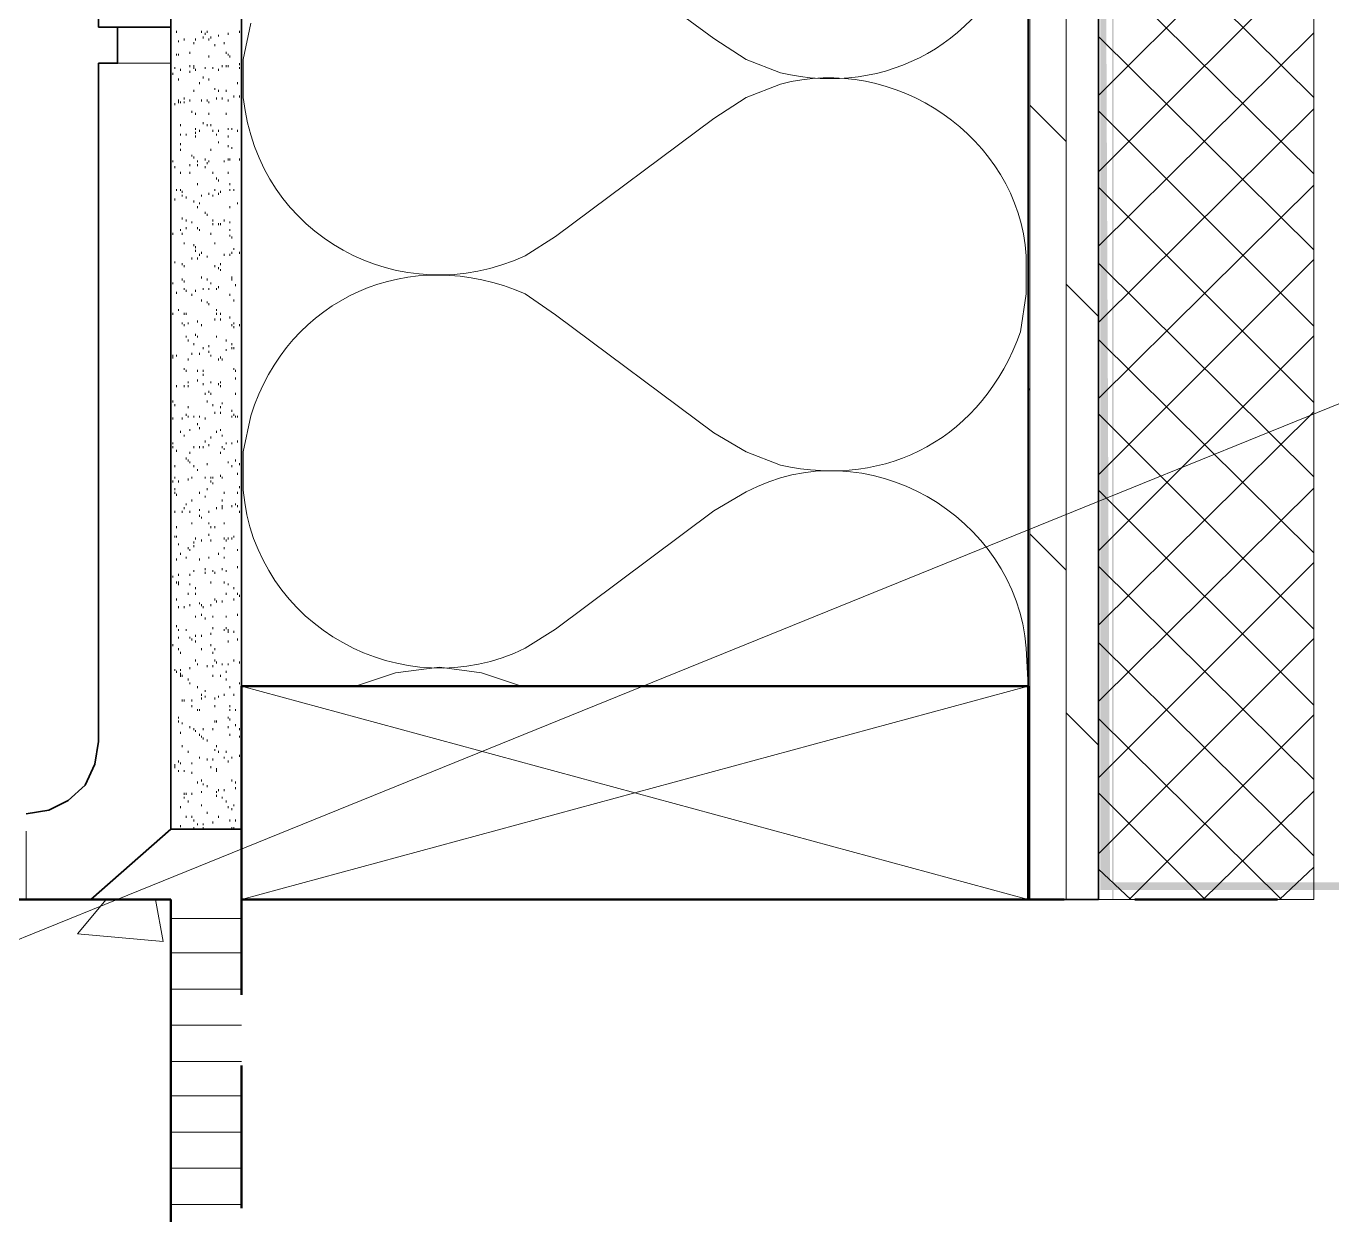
# Model space of a CAD drawing. Header units: inches. Extents: x 5 to 516, y -193 to 129.
# Drawn here: x 48.961 to 49.723, y -191.079 to -190.385 of the extents above; entities that cross this region are included whole.
import ezdxf

# ---------------------------------------------------------------- set-up
doc = ezdxf.new("R2010")
doc.units = ezdxf.units.IN
doc.header["$MEASUREMENT"] = 0
doc.layers.add('PDF7_Geometry', color=7, linetype='Continuous')
doc.layers.add('PDF7_Solid Fills', color=7, linetype='Continuous')

msp = doc.modelspace()

# ---------------------------------------------------------------- hatches: boundary and pattern name
at = {"layer": 'PDF7_Solid Fills', "transparency": 33554559}
h = msp.add_hatch(color=256, dxfattribs=at)
h.paths.add_polyline_path([(49.5935534, -190.8846732), (49.5879978, -189.5746731), (49.5879978, -190.8891177), (49.8679977, -190.8891177), (49.8702199, -190.8846734), (49.9935527, -190.8846734), (49.9935527, -190.8791178), (49.8668867, -190.8791178), (49.8646645, -190.8846734)])
h.paths.add_polyline_path([(49.5935532, -189.5757854), (49.5924421, -172.2280057), (49.5924421, -189.5757854)])
msp.add_hatch(color=256, dxfattribs=at).paths.add_polyline_path([(49.5957753, -189.6791176), (49.5946642, -189.6791176), (49.5946642, -190.8946733), (49.5957753, -190.8946733)])

# ---------------------------------------------------------------- linework, layer by layer
at = {"layer": 'PDF7_Geometry', "lineweight": 35}
for points in [[(49.545775, -172.2280057), (49.545775, -190.8946738), (49.5868862, -190.8946738), (49.5868862, -172.2280057)], [(49.0035534, -182.0613395), (49.0035534, -190.3857844), (49.0457756, -190.3857844), (49.0457756, -182.0613395)], [(49.045775, -182.0613392), (49.045775, -190.8535621), (49.0868861, -190.8535621), (49.0868861, -182.0613392)]]:
    msp.add_lwpolyline(points, close=True, dxfattribs=at)
at = {"layer": 'PDF7_Geometry', "lineweight": 15}
for points in [[(49.5468861, -190.8946733), (49.5468861, -172.2280051)], [(49.5679975, -190.8946733), (49.5679975, -172.2280051)], [(48.6935535, -191.0246734), (53.1935539, -189.1991176), (53.6935539, -189.1991176)], [(49.7124417, -190.4268956), (49.5868862, -190.3024511)], [(49.5868867, -190.4257845), (49.7124423, -190.3002289)], [(49.2524424, -190.3124511), (49.2702201, -190.3246733), (49.3624424, -190.3924511), (49.3813313, -190.4046733), (49.4013313, -190.4124511)], [(49.7124417, -190.4713399), (49.5868862, -190.3468955)], [(49.5868867, -190.4702288), (49.7124423, -190.3446733)], [(49.014664, -190.3857844), (49.0457751, -190.3857844)], [(49.0924423, -190.3835622), (49.0879979, -190.4046733), (49.0879979, -190.4268956)], [(49.0491083, -190.3891179), (49.0491083, -190.3880068)], [(49.0502194, -190.3946738), (49.0502194, -190.3935628)], [(49.0535528, -190.3935628), (49.0535528, -190.3924511)], [(49.0602194, -190.3935628), (49.0602194, -190.3924511)], [(49.0635528, -190.3891179), (49.0635528, -190.3880068)], [(49.0646639, -190.3924511), (49.0646639, -190.39134)], [(49.065775, -190.390229), (49.065775, -190.3891179)], [(49.0668861, -190.3891179), (49.0668861, -190.3880068)], [(49.0679972, -190.3935628), (49.0679972, -190.3924511)], [(49.0691083, -190.3924511), (49.0691083, -190.39134)], [(49.0735528, -190.39134), (49.0735528, -190.390229)], [(49.0791083, -190.390229), (49.0791083, -190.3891179)], [(49.085775, -190.3891179), (49.085775, -190.3880068)], [(49.0868861, -190.3924511), (49.0868861, -190.39134)], [(49.7124417, -190.5157845), (49.5868862, -190.3913401)], [(49.5868867, -190.5135621), (49.7124423, -190.3891177)], [(49.0491083, -190.4024513), (49.0491083, -190.4013402)], [(49.0502194, -190.4024513), (49.0502194, -190.4013402)], [(49.0568861, -190.4013402), (49.0568861, -190.4002291)], [(49.0591083, -190.3957849), (49.0591083, -190.3946738)], [(49.0713306, -190.3968959), (49.0713306, -190.3957849)], [(49.0768861, -190.3957849), (49.0768861, -190.3946738)], [(49.0779972, -190.4013402), (49.0779972, -190.4002291)], [(49.0791083, -190.4024513), (49.0791083, -190.4013402)], [(49.0868861, -190.4024513), (49.0868861, -190.4013402)], [(49.014664, -190.4068955), (49.0457751, -190.4068955)], [(49.0479972, -190.4102293), (49.0479972, -190.4091182)], [(49.0568861, -190.4091182), (49.0568861, -190.4080072)], [(49.0591083, -190.4102293), (49.0591083, -190.4091182), (49.0591083, -190.4080072)], [(49.065775, -190.4102293), (49.065775, -190.4091182)], [(49.0679972, -190.4035623), (49.0679972, -190.4024513)], [(49.0702194, -190.4102293), (49.0702194, -190.4091182)], [(49.075775, -190.4091182), (49.075775, -190.4080072)], [(49.0779972, -190.4091182), (49.0779972, -190.4080072)], [(49.0791083, -190.4091182), (49.0791083, -190.4080072)], [(49.0802194, -190.4035623), (49.0802194, -190.4024513)], [(49.085775, -190.4080072), (49.085775, -190.4068955)], [(49.085775, -190.4102293), (49.085775, -190.4091182)], [(49.0468861, -190.4135625), (49.0468861, -190.4124514)], [(49.0502194, -190.4168957), (49.0502194, -190.4157846)], [(49.0513306, -190.4113404), (49.0513306, -190.4102293)], [(49.0568861, -190.4124514), (49.0568861, -190.4113404)], [(49.0602194, -190.4113404), (49.0602194, -190.4102293)], [(49.0646639, -190.4157846), (49.0646639, -190.4146736)], [(49.0679972, -190.4168957), (49.0679972, -190.4157846)], [(49.0735528, -190.4113404), (49.0735528, -190.4102293)], [(49.0868861, -190.4157846), (49.0868861, -190.4146736)], [(49.0591083, -190.4235627), (49.0591083, -190.4224516)], [(49.0624417, -190.4191178), (49.0624417, -190.4180068)], [(49.0713306, -190.4224516), (49.0713306, -190.4213405)], [(49.0735528, -190.4235627), (49.0735528, -190.4224516)], [(49.0779972, -190.4235627), (49.0779972, -190.4224516)], [(49.0846639, -190.4191178), (49.0846639, -190.4180068)], [(49.4013313, -190.4191177), (49.3813313, -190.4268955), (49.3624424, -190.4391178)], [(49.0479972, -190.4313401), (49.0479972, -190.4302291)], [(49.0502194, -190.4302291), (49.0502194, -190.429118), (49.0502194, -190.4280069)], [(49.0513306, -190.4302291), (49.0513306, -190.429118)], [(49.0535528, -190.4280069), (49.0535528, -190.4268958)], [(49.0535528, -190.4302291), (49.0535528, -190.429118)], [(49.0568861, -190.429118), (49.0568861, -190.4280069)], [(49.0635528, -190.429118), (49.0635528, -190.4280069)], [(49.0668861, -190.429118), (49.0668861, -190.4280069)], [(49.0679972, -190.4302291), (49.0679972, -190.429118)], [(49.0724417, -190.4280069), (49.0724417, -190.4268958)], [(49.075775, -190.4280069), (49.075775, -190.4268958)], [(49.0824417, -190.4268958), (49.0824417, -190.4257848)], [(49.085775, -190.4268958), (49.085775, -190.4257848)], [(49.5679975, -190.4524509), (49.5468864, -190.4313398)], [(49.045775, -190.436896), (49.045775, -190.4357849)], [(49.0579972, -190.4357849), (49.0579972, -190.4346733)], [(49.0602194, -190.436896), (49.0602194, -190.4357849)], [(49.0679972, -190.436896), (49.0679972, -190.4357849)], [(49.0779972, -190.436896), (49.0779972, -190.4357849)], [(49.0868861, -190.4357849), (49.0868861, -190.4346733)], [(49.2524424, -190.5191178), (49.2702201, -190.5080067), (49.3624424, -190.4391178)], [(49.7124417, -190.5602289), (49.5868862, -190.4346733)], [(49.5868867, -190.5580067), (49.7124423, -190.4335623)], [(49.0513306, -190.4435624), (49.0513306, -190.4424513)], [(49.0602194, -190.4457845), (49.0602194, -190.4446735)], [(49.0602194, -190.4480067), (49.0602194, -190.4468956)], [(49.0624417, -190.4468956), (49.0624417, -190.4457845)], [(49.0646639, -190.4424513), (49.0646639, -190.4413403)], [(49.0668861, -190.4435624), (49.0668861, -190.4424513)], [(49.0691083, -190.4435624), (49.0691083, -190.4424513)], [(49.0702194, -190.4468956), (49.0702194, -190.4457845)], [(49.0735528, -190.4468956), (49.0735528, -190.4457845)], [(49.0791083, -190.4457845), (49.0791083, -190.4446735)], [(49.0813306, -190.4457845), (49.0813306, -190.4446735)], [(49.0846639, -190.4468956), (49.0846639, -190.4457845)], [(49.0513306, -190.4491183), (49.0513306, -190.4480067)], [(49.0546639, -190.4491183), (49.0546639, -190.4480067)], [(49.0602194, -190.4502294), (49.0602194, -190.4491183)], [(49.0724417, -190.4491183), (49.0724417, -190.4480067)], [(49.0735528, -190.4535626), (49.0735528, -190.4524515)], [(49.0791083, -190.4502294), (49.0791083, -190.4491183)], [(49.0791083, -190.4557847), (49.0791083, -190.4546736)], [(49.0513306, -190.4580068), (49.0513306, -190.4568958)], [(49.0579972, -190.46134), (49.0579972, -190.460229)], [(49.0591083, -190.4624511), (49.0591083, -190.46134)], [(49.065775, -190.4635627), (49.065775, -190.4624511)], [(49.0691083, -190.4580068), (49.0691083, -190.4568958)], [(49.0791083, -190.4635627), (49.0791083, -190.4624511)], [(49.0802194, -190.4635627), (49.0802194, -190.4624511)], [(49.0813306, -190.4568958), (49.0813306, -190.4557847)], [(49.085775, -190.4635627), (49.085775, -190.4624511)], [(49.0868861, -190.4624511), (49.0868861, -190.46134)], [(49.0468861, -190.4646738), (49.0468861, -190.4635627)], [(49.0479972, -190.468007), (49.0479972, -190.4668959)], [(49.0568861, -190.4668959), (49.0568861, -190.4657849)], [(49.0613306, -190.4646738), (49.0613306, -190.4635627)], [(49.0613306, -190.4668959), (49.0613306, -190.4657849)], [(49.065775, -190.468007), (49.065775, -190.4668959)], [(49.0668861, -190.4657849), (49.0668861, -190.4646738)], [(49.0679972, -190.4646738), (49.0679972, -190.4635627)], [(49.0768861, -190.4646738), (49.0768861, -190.4635627)], [(49.0513306, -190.4713402), (49.0513306, -190.4702291)], [(49.0568861, -190.4713402), (49.0568861, -190.4702291)], [(49.0613306, -190.4780071), (49.0613306, -190.4768961)], [(49.0702194, -190.4713402), (49.0702194, -190.4702291)], [(49.0724417, -190.4746734), (49.0724417, -190.4735623)], [(49.0735528, -190.4757845), (49.0735528, -190.4746734)], [(49.0791083, -190.4713402), (49.0791083, -190.4702291)], [(49.0802194, -190.4780071), (49.0802194, -190.4768961)], [(49.0491083, -190.4813404), (49.0491083, -190.4802293)], [(49.0513306, -190.4813404), (49.0513306, -190.4802293)], [(49.0524417, -190.4846736), (49.0524417, -190.4835625)], [(49.0546639, -190.4857846), (49.0546639, -190.4846736)], [(49.0635528, -190.4846736), (49.0635528, -190.4835625)], [(49.0679972, -190.4835625), (49.0679972, -190.4824514)], [(49.0702194, -190.4846736), (49.0702194, -190.4835625)], [(49.0713306, -190.4813404), (49.0713306, -190.4802293)], [(49.0735528, -190.4835625), (49.0735528, -190.4824514)], [(49.0746639, -190.4824514), (49.0746639, -190.4813404)], [(49.0802194, -190.4813404), (49.0802194, -190.4802293)], [(49.0824417, -190.4813404), (49.0824417, -190.4802293)], [(49.0868861, -190.4813404), (49.0868861, -190.4802293)], [(49.7124417, -190.6046732), (49.5868862, -190.4791176)], [(49.5868867, -190.6024511), (49.7124423, -190.4780066)], [(49.0479972, -190.4868957), (49.0479972, -190.4857846)], [(49.0591083, -190.4880067), (49.0591083, -190.4868957)], [(49.0613306, -190.4913405), (49.0613306, -190.4902289)], [(49.0624417, -190.4891178), (49.0624417, -190.4880067)], [(49.0802194, -190.4913405), (49.0802194, -190.4902289)], [(49.0846639, -190.4891178), (49.0846639, -190.4880067)], [(49.0868861, -190.4880067), (49.0868861, -190.4868957)], [(49.045775, -190.5013401), (49.045775, -190.500229)], [(49.0524417, -190.4980069), (49.0524417, -190.4968958)], [(49.0546639, -190.499118), (49.0546639, -190.4980069)], [(49.0579972, -190.500229), (49.0579972, -190.499118)], [(49.065775, -190.4946737), (49.065775, -190.4935626)], [(49.0668861, -190.4957848), (49.0668861, -190.4946737)], [(49.0702194, -190.499118), (49.0702194, -190.4980069)], [(49.0702194, -190.5013401), (49.0702194, -190.500229)], [(49.0735528, -190.5013401), (49.0735528, -190.500229)], [(49.0746639, -190.5013401), (49.0746639, -190.500229)], [(49.0768861, -190.499118), (49.0768861, -190.4980069)], [(49.0468861, -190.506896), (49.0468861, -190.5057849)], [(49.0513306, -190.5046739), (49.0513306, -190.5035622)], [(49.0524417, -190.506896), (49.0524417, -190.5057849)], [(49.0546639, -190.5035622), (49.0546639, -190.5024512)], [(49.0613306, -190.5035622), (49.0613306, -190.5024512)], [(49.0624417, -190.5046739), (49.0624417, -190.5035622)], [(49.0691083, -190.506896), (49.0691083, -190.5057849)], [(49.0802194, -190.5046739), (49.0802194, -190.5035622)], [(49.0802194, -190.5080071), (49.0802194, -190.506896)], [(49.0813306, -190.5091181), (49.0813306, -190.5080071)], [(49.0535528, -190.5124513), (49.0535528, -190.5113403)], [(49.0591083, -190.5135624), (49.0591083, -190.5124513)], [(49.0602194, -190.5146735), (49.0602194, -190.5135624)], [(49.0602194, -190.5168956), (49.0602194, -190.5157845)], [(49.0713306, -190.5124513), (49.0713306, -190.5113403)], [(49.0824417, -190.5157845), (49.0824417, -190.5146735)], [(49.0479972, -190.5235626), (49.0479972, -190.5224515)], [(49.0579972, -190.5213404), (49.0579972, -190.5202294)], [(49.0613306, -190.5213404), (49.0613306, -190.5202294)], [(49.0624417, -190.5191183), (49.0624417, -190.5180067)], [(49.0635528, -190.5180067), (49.0635528, -190.5168956)], [(49.0768861, -190.5191183), (49.0768861, -190.5180067)], [(49.0802194, -190.5191183), (49.0802194, -190.5180067)], [(49.0813306, -190.5180067), (49.0813306, -190.5168956)], [(49.085775, -190.5180067), (49.085775, -190.5168956)], [(49.0868861, -190.5180067), (49.0868861, -190.5168956)], [(49.5413313, -190.5635622), (49.5446646, -190.54134), (49.5446646, -190.5191178)], [(49.5868867, -190.6468954), (49.7124423, -190.5213398)], [(49.0524417, -190.5246736), (49.0524417, -190.5235626)], [(49.0535528, -190.5257847), (49.0535528, -190.5246736)], [(49.0713306, -190.5257847), (49.0713306, -190.5246736)], [(49.0735528, -190.5268957), (49.0735528, -190.5257847)], [(49.0746639, -190.5246736), (49.0746639, -190.5235626)], [(49.0746639, -190.5280068), (49.0746639, -190.5268957)], [(49.7124417, -190.6480067), (49.5868862, -190.5235623)], [(49.0468861, -190.5357848), (49.0468861, -190.5346738)], [(49.0524417, -190.5335627), (49.0524417, -190.5324517)], [(49.0535528, -190.5346738), (49.0535528, -190.5335627)], [(49.0535528, -190.539118), (49.0535528, -190.538007)], [(49.0635528, -190.5324517), (49.0635528, -190.53134)], [(49.0646639, -190.539118), (49.0646639, -190.538007)], [(49.0668861, -190.5335627), (49.0668861, -190.5324517)], [(49.0679972, -190.539118), (49.0679972, -190.538007)], [(49.0691083, -190.5357848), (49.0691083, -190.5346738)], [(49.0724417, -190.539118), (49.0724417, -190.538007)], [(49.0735528, -190.538007), (49.0735528, -190.5368959)], [(49.0813306, -190.5335627), (49.0813306, -190.5324517), (49.0813306, -190.53134)], [(49.0835528, -190.5368959), (49.0835528, -190.5357848)], [(49.0868861, -190.5368959), (49.0868861, -190.5357848)], [(49.5868867, -190.5546732), (49.5679979, -190.5357844)], [(49.0491083, -190.5413402), (49.0491083, -190.5402291)], [(49.0546639, -190.5402291), (49.0546639, -190.539118)], [(49.0579972, -190.5424512), (49.0579972, -190.5413402)], [(49.0602194, -190.5402291), (49.0602194, -190.539118)], [(49.0635528, -190.5457844), (49.0635528, -190.5446734)], [(49.0668861, -190.5468961), (49.0668861, -190.5457844)], [(49.0802194, -190.5424512), (49.0802194, -190.5413402)], [(49.0824417, -190.5457844), (49.0824417, -190.5446734)], [(49.2524424, -190.54134), (49.2702201, -190.5535622), (49.3624424, -190.6224511), (49.3813313, -190.6335622), (49.4013313, -190.64134)], [(49.0468861, -190.5535625), (49.0468861, -190.5524514)], [(49.0502194, -190.5513403), (49.0502194, -190.5502293)], [(49.0535528, -190.5535625), (49.0535528, -190.5524514)], [(49.0546639, -190.5535625), (49.0546639, -190.5524514)], [(49.0679972, -190.5480071), (49.0679972, -190.5468961)], [(49.0724417, -190.5513403), (49.0724417, -190.5502293)], [(49.0724417, -190.5535625), (49.0724417, -190.5524514)], [(49.0524417, -190.5591178), (49.0524417, -190.5580067)], [(49.0535528, -190.5602294), (49.0535528, -190.5591178)], [(49.055775, -190.5591178), (49.055775, -190.5580067)], [(49.0613306, -190.5580067), (49.0613306, -190.5568957)], [(49.0713306, -190.5568957), (49.0713306, -190.5557846)], [(49.0746639, -190.5568957), (49.0746639, -190.5557846)], [(49.0802194, -190.5557846), (49.0802194, -190.5546735)], [(49.0813306, -190.5602294), (49.0813306, -190.5591178)], [(49.0824417, -190.5591178), (49.0824417, -190.5580067)], [(49.0824417, -190.5613405), (49.0824417, -190.5602294)], [(49.085775, -190.5602294), (49.085775, -190.5591178)], [(49.0546639, -190.5668958), (49.0546639, -190.5657847)], [(49.055775, -190.569118), (49.055775, -190.5680069)], [(49.0602194, -190.5657847), (49.0602194, -190.5646737)], [(49.0613306, -190.5668958), (49.0613306, -190.5657847)], [(49.0724417, -190.5668958), (49.0724417, -190.5657847)], [(49.0779972, -190.569118), (49.0779972, -190.5680069)], [(49.7124417, -190.6924511), (49.5868862, -190.5680066)], [(49.5868867, -190.69134), (49.7124423, -190.5657844)], [(49.0579972, -190.576896), (49.0579972, -190.5757849)], [(49.0591083, -190.5713401), (49.0591083, -190.570229)], [(49.0624417, -190.576896), (49.0624417, -190.5757849)], [(49.0646639, -190.5735622), (49.0646639, -190.5724512)], [(49.0679972, -190.5724512), (49.0679972, -190.5713401)], [(49.0679972, -190.5757849), (49.0679972, -190.5746738)], [(49.0779972, -190.5746738), (49.0779972, -190.5735622)], [(49.0813306, -190.5713401), (49.0813306, -190.570229)], [(49.0813306, -190.5735622), (49.0813306, -190.5724512)], [(49.0824417, -190.5735622), (49.0824417, -190.5724512)], [(49.0868861, -190.5735622), (49.0868861, -190.5724512)], [(49.0468861, -190.5791181), (49.0468861, -190.578007), (49.0468861, -190.576896)], [(49.0491083, -190.578007), (49.0491083, -190.576896)], [(49.055775, -190.5802292), (49.055775, -190.5791181)], [(49.0691083, -190.578007), (49.0691083, -190.576896)], [(49.0735528, -190.5802292), (49.0735528, -190.5791181)], [(49.0746639, -190.5791181), (49.0746639, -190.578007)], [(49.075775, -190.5802292), (49.075775, -190.5791181)], [(49.045775, -190.5880072), (49.045775, -190.5868956)], [(49.0535528, -190.5857845), (49.0535528, -190.5846734)], [(49.0546639, -190.5868956), (49.0546639, -190.5857845)], [(49.0613306, -190.5868956), (49.0613306, -190.5857845)], [(49.0613306, -190.5924515), (49.0613306, -190.5913404)], [(49.0646639, -190.5868956), (49.0646639, -190.5857845)], [(49.0646639, -190.5891183), (49.0646639, -190.5880072)], [(49.0824417, -190.5857845), (49.0824417, -190.5846734)], [(49.0835528, -190.5913404), (49.0835528, -190.5902293)], [(49.0868861, -190.5891183), (49.0868861, -190.5880072)], [(49.045775, -190.5968957), (49.045775, -190.5957847)], [(49.0491083, -190.5957847), (49.0491083, -190.5946736)], [(49.0535528, -190.5957847), (49.0535528, -190.5946736)], [(49.055775, -190.5935625), (49.055775, -190.5924515)], [(49.055775, -190.5957847), (49.055775, -190.5946736)], [(49.0646639, -190.5946736), (49.0646639, -190.5935625)], [(49.065775, -190.6002289), (49.065775, -190.5991179)], [(49.0679972, -190.5991179), (49.0679972, -190.5980068)], [(49.0691083, -190.5935625), (49.0691083, -190.5924515)], [(49.0691083, -190.6002289), (49.0691083, -190.5991179)], [(49.0735528, -190.5946736), (49.0735528, -190.5935625)], [(49.0746639, -190.5935625), (49.0746639, -190.5924515)], [(49.0746639, -190.5957847), (49.0746639, -190.5946736)], [(49.0835528, -190.6002289), (49.0835528, -190.5991179)], [(49.5468861, -190.5980065), (49.545775, -190.5957843)], [(49.045775, -190.60134), (49.045775, -190.6002289)], [(49.0468861, -190.6046738), (49.0468861, -190.6035627)], [(49.055775, -190.608007), (49.055775, -190.6068959)], [(49.0668861, -190.6046738), (49.0668861, -190.6035627)], [(49.0702194, -190.6068959), (49.0702194, -190.6057848)], [(49.0746639, -190.608007), (49.0746639, -190.6068959)], [(49.075775, -190.6057848), (49.075775, -190.6046738)], [(49.0468861, -190.6146734), (49.0468861, -190.6135623)], [(49.0524417, -190.6146734), (49.0524417, -190.6135623)], [(49.0546639, -190.6124512), (49.0546639, -190.6113402)], [(49.055775, -190.6135623), (49.055775, -190.6124512)], [(49.0591083, -190.6135623), (49.0591083, -190.6124512)], [(49.0624417, -190.6135623), (49.0624417, -190.6124512)], [(49.065775, -190.6146734), (49.065775, -190.6135623)], [(49.0713306, -190.6113402), (49.0713306, -190.6102291)], [(49.0746639, -190.6113402), (49.0746639, -190.6102291)], [(49.0813306, -190.6102291), (49.0813306, -190.609118)], [(49.0813306, -190.6135623), (49.0813306, -190.6124512)], [(49.0824417, -190.6124512), (49.0824417, -190.6113402)], [(49.0835528, -190.6135623), (49.0835528, -190.6124512)], [(49.0846639, -190.6135623), (49.0846639, -190.6124512)], [(49.0924423, -190.6124511), (49.0879979, -190.6335622), (49.0879979, -190.6557844)], [(49.7124417, -190.7368954), (49.5868862, -190.6113399)], [(49.5868867, -190.7346733), (49.7124423, -190.6102288)], [(49.0513306, -190.6224514), (49.0513306, -190.6213403)], [(49.0568861, -190.6213403), (49.0568861, -190.6202293)], [(49.0613306, -190.6180071), (49.0613306, -190.616896)], [(49.0624417, -190.6202293), (49.0624417, -190.6191182)], [(49.0724417, -190.6224514), (49.0724417, -190.6213403)], [(49.0746639, -190.6213403), (49.0746639, -190.6202293)], [(49.0468861, -190.6291178), (49.0468861, -190.6280067)], [(49.0535528, -190.6246735), (49.0535528, -190.6235625)], [(49.065775, -190.6280067), (49.065775, -190.6268956)], [(49.0679972, -190.6302294), (49.0679972, -190.6291178)], [(49.0691083, -190.6257846), (49.0691083, -190.6246735)], [(49.075775, -190.6246735), (49.075775, -190.6235625)], [(49.0779972, -190.6291178), (49.0779972, -190.6280067)], [(49.0813306, -190.6291178), (49.0813306, -190.6280067)], [(49.0846639, -190.6280067), (49.0846639, -190.6268956)], [(49.0468861, -190.6313405), (49.0468861, -190.6302294)], [(49.0491083, -190.6335626), (49.0491083, -190.6324515)], [(49.0546639, -190.6380069), (49.0546639, -190.6368958)], [(49.0568861, -190.6346737), (49.0568861, -190.6335626)], [(49.0591083, -190.6313405), (49.0591083, -190.6302294)], [(49.0624417, -190.6313405), (49.0624417, -190.6302294)], [(49.0646639, -190.6313405), (49.0646639, -190.6302294)], [(49.0746639, -190.6346737), (49.0746639, -190.6335626)], [(49.075775, -190.6313405), (49.075775, -190.6302294)], [(49.0768861, -190.6324515), (49.0768861, -190.6313405)], [(49.0868861, -190.6313405), (49.0868861, -190.6302294)], [(49.0479972, -190.6424511), (49.0479972, -190.6413401)], [(49.055775, -190.6391179), (49.055775, -190.6380069)], [(49.0568861, -190.640229), (49.0568861, -190.6391179)], [(49.0591083, -190.6424511), (49.0591083, -190.6413401)], [(49.0613306, -190.6446738), (49.0613306, -190.6435628)], [(49.0668861, -190.6413401), (49.0668861, -190.640229)], [(49.0791083, -190.640229), (49.0791083, -190.6391179)], [(49.0813306, -190.6424511), (49.0813306, -190.6413401)], [(49.0835528, -190.6391179), (49.0835528, -190.6380069)], [(49.085775, -190.6413401), (49.085775, -190.640229)], [(49.0468861, -190.6513402), (49.0468861, -190.6502292)], [(49.0479972, -190.6491181), (49.0479972, -190.648007)], [(49.0502194, -190.6513402), (49.0502194, -190.6502292)], [(49.055775, -190.6502292), (49.055775, -190.6491181)], [(49.0579972, -190.6491181), (49.0579972, -190.648007)], [(49.065775, -190.6491181), (49.065775, -190.648007)], [(49.0691083, -190.6491181), (49.0691083, -190.648007)], [(49.0691083, -190.6513402), (49.0691083, -190.6502292)], [(49.0702194, -190.6491181), (49.0702194, -190.648007)], [(49.0702194, -190.6524513), (49.0702194, -190.6513402)], [(49.0746639, -190.648007), (49.0746639, -190.646896)], [(49.075775, -190.6491181), (49.075775, -190.648007)], [(49.0846639, -190.646896), (49.0846639, -190.6457849)], [(49.0479972, -190.6557845), (49.0479972, -190.6546734)], [(49.0479972, -190.6580072), (49.0479972, -190.6568956)], [(49.0491083, -190.6591183), (49.0491083, -190.6580072)], [(49.0624417, -190.6580072), (49.0624417, -190.6568956)], [(49.065775, -190.6602293), (49.065775, -190.6591183)], [(49.0668861, -190.6557845), (49.0668861, -190.6546734)], [(49.0768861, -190.6580072), (49.0768861, -190.6568956)], [(49.0846639, -190.6580072), (49.0846639, -190.6568956)], [(49.085775, -190.6546734), (49.085775, -190.6535624)], [(49.0868861, -190.6602293), (49.0868861, -190.6591183)], [(49.3813306, -190.6568955), (49.3624417, -190.6680066)], [(49.7124417, -190.78134), (49.5868862, -190.6557845)], [(49.5868867, -190.7791176), (49.7124423, -190.6546732)], [(49.0479972, -190.6691178), (49.0479972, -190.6680068)], [(49.0524417, -190.6691178), (49.0524417, -190.6680068)], [(49.0535528, -190.6668957), (49.0535528, -190.6657846)], [(49.0546639, -190.6646736), (49.0546639, -190.6635625)], [(49.0568861, -190.6691178), (49.0568861, -190.6680068)], [(49.0579972, -190.6624515), (49.0579972, -190.6613404)], [(49.0624417, -190.6680068), (49.0624417, -190.6668957)], [(49.0679972, -190.6691178), (49.0679972, -190.6680068)], [(49.0724417, -190.6668957), (49.0724417, -190.6657846)], [(49.075775, -190.6624515), (49.075775, -190.6613404)], [(49.075775, -190.6668957), (49.075775, -190.6657846), (49.075775, -190.6646736)], [(49.0813306, -190.6657846), (49.0813306, -190.6646736)], [(49.0835528, -190.6646736), (49.0835528, -190.6635625)], [(49.0846639, -190.6657846), (49.0846639, -190.6646736)], [(49.085775, -190.6691178), (49.085775, -190.6680068)], [(49.2524424, -190.7480067), (49.2702201, -190.7368956), (49.3624424, -190.6680067)], [(49.045775, -190.6757848), (49.045775, -190.6746737)], [(49.0579972, -190.6757848), (49.0579972, -190.6746737)], [(49.0624417, -190.6713406), (49.0624417, -190.6702289)], [(49.0635528, -190.6724516), (49.0635528, -190.6713406)], [(49.0679972, -190.6757848), (49.0679972, -190.6746737)], [(49.0768861, -190.6757848), (49.0768861, -190.6746737)], [(49.0479972, -190.6835623), (49.0479972, -190.6824512)], [(49.0491083, -190.6780069), (49.0491083, -190.6768959)], [(49.0491083, -190.6835623), (49.0491083, -190.6824512)], [(49.0679972, -190.6824512), (49.0679972, -190.6813401)], [(49.0691083, -190.6780069), (49.0691083, -190.6768959)], [(49.0713306, -190.6780069), (49.0713306, -190.6768959)], [(49.0824417, -190.6835623), (49.0824417, -190.6824512)], [(49.0868861, -190.6824512), (49.0868861, -190.6813401)], [(49.5679975, -190.702451), (49.5468864, -190.6813398)], [(49.0502194, -190.6880071), (49.0502194, -190.686896)], [(49.055775, -190.6902292), (49.055775, -190.6891182)], [(49.0568861, -190.6913403), (49.0568861, -190.6902292)], [(49.0591083, -190.686896), (49.0591083, -190.685785)], [(49.0591083, -190.6891182), (49.0591083, -190.6880071)], [(49.0602194, -190.6846733), (49.0602194, -190.6835623)], [(49.0635528, -190.685785), (49.0635528, -190.6846733)], [(49.0691083, -190.685785), (49.0691083, -190.6846733)], [(49.0768861, -190.6846733), (49.0768861, -190.6835623)], [(49.0768861, -190.6902292), (49.0768861, -190.6891182)], [(49.0779972, -190.685785), (49.0779972, -190.6846733)], [(49.0791083, -190.6846733), (49.0791083, -190.6835623)], [(49.0813306, -190.6846733), (49.0813306, -190.6835623)], [(49.0846639, -190.6913403), (49.0846639, -190.6902292)], [(49.0491083, -190.6968956), (49.0491083, -190.6957846)], [(49.0513306, -190.6935624), (49.0513306, -190.6924514)], [(49.0546639, -190.6957846), (49.0546639, -190.6946735)], [(49.0624417, -190.6968956), (49.0624417, -190.6957846)], [(49.0679972, -190.6957846), (49.0679972, -190.6946735)], [(49.0735528, -190.6935624), (49.0735528, -190.6924514)], [(49.0768861, -190.6957846), (49.0768861, -190.6946735)], [(49.0868861, -190.6957846), (49.0868861, -190.6946735)], [(49.5868867, -190.8235622), (49.7124423, -190.6980067)], [(49.0468861, -190.7068958), (49.0468861, -190.7057847)], [(49.0502194, -190.7057847), (49.0502194, -190.7046736)], [(49.0568861, -190.7057847), (49.0568861, -190.7046736)], [(49.0591083, -190.7035626), (49.0591083, -190.7024515)], [(49.065775, -190.7024515), (49.065775, -190.7013405)], [(49.065775, -190.7046736), (49.065775, -190.7035626)], [(49.0713306, -190.7046736), (49.0713306, -190.7035626)], [(49.075775, -190.7024515), (49.075775, -190.7013405)], [(49.0779972, -190.7035626), (49.0779972, -190.7024515)], [(49.0846639, -190.7013405), (49.0846639, -190.7002294)], [(49.7124417, -190.8246733), (49.5868862, -190.7002288)], [(49.0491083, -190.710229), (49.0491083, -190.7091179)], [(49.0502194, -190.7113401), (49.0502194, -190.710229), (49.0502194, -190.7091179)], [(49.0568861, -190.7113401), (49.0568861, -190.710229)], [(49.0602194, -190.7135627), (49.0602194, -190.7124511)], [(49.0691083, -190.710229), (49.0691083, -190.7091179)], [(49.0768861, -190.710229), (49.0768861, -190.7091179)], [(49.0791083, -190.7113401), (49.0791083, -190.710229)], [(49.0824417, -190.7135627), (49.0824417, -190.7124511)], [(49.0491083, -190.7202291), (49.0491083, -190.7191181)], [(49.055775, -190.7168959), (49.055775, -190.7157849)], [(49.0602194, -190.7168959), (49.0602194, -190.7157849)], [(49.0624417, -190.7224513), (49.0624417, -190.7213402)], [(49.0713306, -190.7202291), (49.0713306, -190.7191181)], [(49.0724417, -190.7213402), (49.0724417, -190.7202291)], [(49.075775, -190.7213402), (49.075775, -190.7202291)], [(49.0779972, -190.7168959), (49.0779972, -190.7157849)], [(49.0824417, -190.7202291), (49.0824417, -190.7191181)], [(49.0846639, -190.7168959), (49.0846639, -190.7157849)], [(49.085775, -190.718007), (49.085775, -190.7168959)], [(49.0502194, -190.7246734), (49.0502194, -190.7235623)], [(49.0535528, -190.7246734), (49.0535528, -190.7235623)], [(49.0568861, -190.7235623), (49.0568861, -190.7224513)], [(49.0635528, -190.7235623), (49.0635528, -190.7224513)], [(49.0635528, -190.7291182), (49.0635528, -190.7280072)], [(49.0646639, -190.7246734), (49.0646639, -190.7235623)], [(49.0691083, -190.7235623), (49.0691083, -190.7224513)], [(49.0846639, -190.7291182), (49.0846639, -190.7280072)], [(49.0491083, -190.7357846), (49.0491083, -190.7346736)], [(49.0602194, -190.7302293), (49.0602194, -190.7291182)], [(49.065775, -190.7313404), (49.065775, -190.7302293)], [(49.0702194, -190.7302293), (49.0702194, -190.7291182)], [(49.0702194, -190.7368957), (49.0702194, -190.7357846)], [(49.0779972, -190.7302293), (49.0779972, -190.7291182)], [(49.0779972, -190.7368957), (49.0779972, -190.7357846)], [(49.0502194, -190.7380068), (49.0502194, -190.7368957)], [(49.0502194, -190.7424516), (49.0502194, -190.7413405)], [(49.0546639, -190.7380068), (49.0546639, -190.7368957)], [(49.0568861, -190.7424516), (49.0568861, -190.7413405)], [(49.0579972, -190.7435627), (49.0579972, -190.7424516)], [(49.0602194, -190.7413405), (49.0602194, -190.7402289)], [(49.0602194, -190.7446737), (49.0602194, -190.7435627)], [(49.0635528, -190.7413405), (49.0635528, -190.7402289)], [(49.0691083, -190.7402289), (49.0691083, -190.7391178)], [(49.0768861, -190.7380068), (49.0768861, -190.7368957)], [(49.0791083, -190.7391178), (49.0791083, -190.7380068), (49.0791083, -190.7368957)], [(49.0791083, -190.7446737), (49.0791083, -190.7435627)], [(49.0824417, -190.7391178), (49.0824417, -190.7380068)], [(49.0846639, -190.7435627), (49.0846639, -190.7424516)], [(49.5868867, -190.8680066), (49.7124423, -190.742451)], [(49.0468861, -190.7468959), (49.0468861, -190.7457848)], [(49.0502194, -190.749118), (49.0502194, -190.7480069)], [(49.0513306, -190.7513401), (49.0513306, -190.7502291)], [(49.0635528, -190.749118), (49.0635528, -190.7480069)], [(49.0691083, -190.7468959), (49.0691083, -190.7457848)], [(49.0702194, -190.7513401), (49.0702194, -190.7502291)], [(49.0713306, -190.749118), (49.0713306, -190.7480069)], [(49.5446639, -190.7480066), (49.545775, -190.7702288), (49.0868861, -190.8946733)], [(49.7124417, -190.8691176), (49.5868862, -190.7446732)], [(49.0568861, -190.7602292), (49.0568861, -190.7591182)], [(49.0602194, -190.7557849), (49.0602194, -190.7546739)], [(49.0613306, -190.7580071), (49.0613306, -190.756896)], [(49.0668861, -190.7591182), (49.0668861, -190.7580071)], [(49.0702194, -190.7591182), (49.0702194, -190.7580071)], [(49.0713306, -190.7557849), (49.0713306, -190.7546739)], [(49.0724417, -190.756896), (49.0724417, -190.7557849)], [(49.075775, -190.7580071), (49.075775, -190.756896)], [(49.0791083, -190.7580071), (49.0791083, -190.756896)], [(49.0824417, -190.7557849), (49.0824417, -190.7546739)], [(49.085775, -190.756896), (49.085775, -190.7557849)], [(49.2502191, -190.7702288), (49.2268857, -190.762451), (49.2024413, -190.7591177), (49.1768857, -190.762451), (49.1535524, -190.7702288)], [(49.0479972, -190.7613403), (49.0479972, -190.7602292)], [(49.0491083, -190.7624514), (49.0491083, -190.7613403)], [(49.0513306, -190.7613403), (49.0513306, -190.7602292)], [(49.0513306, -190.7646735), (49.0513306, -190.7635624), (49.0513306, -190.7624514)], [(49.0524417, -190.7646735), (49.0524417, -190.7635624)], [(49.055775, -190.7668956), (49.055775, -190.7657845)], [(49.0702194, -190.7646735), (49.0702194, -190.7635624)], [(49.0746639, -190.7646735), (49.0746639, -190.7635624)], [(49.0779972, -190.7624514), (49.0779972, -190.7613403)], [(49.0779972, -190.7668956), (49.0779972, -190.7657845)], [(49.0568861, -190.7691183), (49.0568861, -190.7680067)], [(49.0613306, -190.7713404), (49.0613306, -190.7702294)], [(49.0635528, -190.7757847), (49.0635528, -190.7746736)], [(49.065775, -190.7735626), (49.065775, -190.7724515)], [(49.0768861, -190.7757847), (49.0768861, -190.7746736)], [(49.0802194, -190.7713404), (49.0802194, -190.7702294)], [(49.0824417, -190.7757847), (49.0824417, -190.7746736)], [(49.085775, -190.7691183), (49.085775, -190.7680067)], [(49.0868861, -190.7702294), (49.0868861, -190.7691183)], [(49.545775, -190.8946733), (49.0868861, -190.7702288)], [(49.0524417, -190.7791179), (49.0524417, -190.7780068)], [(49.0535528, -190.7791179), (49.0535528, -190.7780068)], [(49.0579972, -190.7791179), (49.0579972, -190.7780068)], [(49.0579972, -190.7824517), (49.0579972, -190.78134)], [(49.0635528, -190.7780068), (49.0635528, -190.7768958)], [(49.065775, -190.7768958), (49.065775, -190.7757847)], [(49.0713306, -190.7780068), (49.0713306, -190.7768958)], [(49.0713306, -190.7824517), (49.0713306, -190.78134)], [(49.0735528, -190.7768958), (49.0735528, -190.7757847)], [(49.0802194, -190.7824517), (49.0802194, -190.78134)], [(49.0502194, -190.7891181), (49.0502194, -190.788007)], [(49.0613306, -190.7846738), (49.0613306, -190.7835627)], [(49.0624417, -190.7846738), (49.0624417, -190.7835627)], [(49.0791083, -190.7891181), (49.0791083, -190.788007)], [(49.0802194, -190.7846738), (49.0802194, -190.7835627)], [(49.0802194, -190.7902291), (49.0802194, -190.7891181)], [(49.0835528, -190.7846738), (49.0835528, -190.7835627)], [(49.5868867, -190.8046733), (49.5679979, -190.7857844)], [(49.6935536, -190.8946733), (49.5868869, -190.7891177)], [(49.6046638, -190.8946733), (49.7124416, -190.7868955)], [(49.0502194, -190.7913402), (49.0502194, -190.7902291)], [(49.0513306, -190.7980072), (49.0513306, -190.7968961)], [(49.0524417, -190.7924513), (49.0524417, -190.7913402)], [(49.0568861, -190.7946734), (49.0568861, -190.7935623)], [(49.0591083, -190.7957845), (49.0591083, -190.7946734)], [(49.0602194, -190.7968961), (49.0602194, -190.7957845)], [(49.0646639, -190.7957845), (49.0646639, -190.7946734)], [(49.0702194, -190.7957845), (49.0702194, -190.7946734)], [(49.0713306, -190.7913402), (49.0713306, -190.7902291)], [(49.0724417, -190.7913402), (49.0724417, -190.7902291)], [(49.0791083, -190.7946734), (49.0791083, -190.7935623)], [(49.0835528, -190.7935623), (49.0835528, -190.7924513)], [(49.085775, -190.7957845), (49.085775, -190.7946734)], [(49.0524417, -190.8057846), (49.0524417, -190.8046735)], [(49.0624417, -190.7991182), (49.0624417, -190.7980072)], [(49.0635528, -190.8002293), (49.0635528, -190.7991182)], [(49.0646639, -190.8013404), (49.0646639, -190.8002293)], [(49.0668861, -190.8024514), (49.0668861, -190.8013404)], [(49.0724417, -190.8057846), (49.0724417, -190.8046735)], [(49.0802194, -190.7991182), (49.0802194, -190.7980072)], [(49.085775, -190.8002293), (49.085775, -190.7991182)], [(49.055775, -190.8091178), (49.055775, -190.8080067)], [(49.0624417, -190.8124516), (49.0624417, -190.8113405)], [(49.0668861, -190.8135626), (49.0668861, -190.8124516)], [(49.0702194, -190.8135626), (49.0702194, -190.8124516)], [(49.0713306, -190.8080067), (49.0713306, -190.8068957)], [(49.0735528, -190.8091178), (49.0735528, -190.8080067)], [(49.0768861, -190.8124516), (49.0768861, -190.8113405)], [(49.0779972, -190.8091178), (49.0779972, -190.8080067)], [(49.0813306, -190.8124516), (49.0813306, -190.8113405)], [(49.085775, -190.8113405), (49.085775, -190.8102295)], [(49.0479972, -190.8180069), (49.0479972, -190.8168958), (49.0479972, -190.8157848)], [(49.0502194, -190.8146737), (49.0502194, -190.8135626)], [(49.0502194, -190.820229), (49.0502194, -190.819118)], [(49.0535528, -190.820229), (49.0535528, -190.819118)], [(49.0579972, -190.8157848), (49.0579972, -190.8146737)], [(49.0579972, -190.8213401), (49.0579972, -190.820229)], [(49.0691083, -190.8180069), (49.0691083, -190.8168958)], [(49.0724417, -190.820229), (49.0724417, -190.819118), (49.0724417, -190.8180069)], [(49.0791083, -190.8146737), (49.0791083, -190.8135626)], [(49.0868861, -190.8213401), (49.0868861, -190.820229)], [(49.0613306, -190.826896), (49.0613306, -190.8257849)], [(49.0635528, -190.8257849), (49.0635528, -190.8246739)], [(49.0646639, -190.8280071), (49.0646639, -190.826896)], [(49.0668861, -190.8291181), (49.0668861, -190.8280071)], [(49.0813306, -190.8257849), (49.0813306, -190.8246739)], [(49.0835528, -190.826896), (49.0835528, -190.8257849)], [(49.0535528, -190.8335624), (49.0535528, -190.8324513)], [(49.0535528, -190.8357845), (49.0535528, -190.8346735)], [(49.0546639, -190.8335624), (49.0546639, -190.8324513)], [(49.0579972, -190.8335624), (49.0579972, -190.8324513)], [(49.0635528, -190.8324513), (49.0635528, -190.8313403)], [(49.0724417, -190.8324513), (49.0724417, -190.8313403)], [(49.0724417, -190.8346735), (49.0724417, -190.8335624)], [(49.0735528, -190.8313403), (49.0735528, -190.8302292)], [(49.075775, -190.8357845), (49.075775, -190.8346735)], [(49.0768861, -190.8313403), (49.0768861, -190.8302292)], [(49.0835528, -190.8302292), (49.0835528, -190.8291181)], [(49.6491087, -190.8946733), (49.5868865, -190.8324511)], [(49.6479976, -190.8946733), (49.7124421, -190.8313399)], [(49.0513306, -190.8413404), (49.0513306, -190.8402294)], [(49.055775, -190.8380072), (49.055775, -190.8368956)], [(49.0635528, -190.8402294), (49.0635528, -190.8391183)], [(49.0779972, -190.8380072), (49.0779972, -190.8368956)], [(49.0791083, -190.8413404), (49.0791083, -190.8402294)], [(49.0813306, -190.8424515), (49.0813306, -190.8413404)], [(49.0824417, -190.8402294), (49.0824417, -190.8391183)], [(49.0546639, -190.8468958), (49.0546639, -190.8457847)], [(49.0579972, -190.8468958), (49.0579972, -190.8457847)], [(49.0591083, -190.8491179), (49.0591083, -190.8480068)], [(49.0613306, -190.85134), (49.0613306, -190.850229)], [(49.0646639, -190.85134), (49.0646639, -190.850229)], [(49.0668861, -190.8446736), (49.0668861, -190.8435625)], [(49.0702194, -190.850229), (49.0702194, -190.8491179)], [(49.0735528, -190.8468958), (49.0735528, -190.8457847)], [(49.0802194, -190.8491179), (49.0802194, -190.8480068)], [(49.0835528, -190.8491179), (49.0835528, -190.8480068)], [(49.0868861, -190.8480068), (49.0868861, -190.8468958)], [(49.5468861, -190.8480065), (49.545775, -190.8457843)], [(48.9613306, -190.8546732), (48.9613306, -190.8946732)], [(49.0513306, -190.8524516), (49.0513306, -190.85134)], [(49.0591083, -190.8535627), (49.0591083, -190.8524516)], [(49.0646639, -190.8535627), (49.0646639, -190.8524516)], [(49.0813306, -190.8535627), (49.0813306, -190.8524516)], [(49.0824417, -190.8535627), (49.0824417, -190.8524516)], [(49.6057749, -190.8946733), (49.586886, -190.8768955)], [(49.6924414, -190.8946733), (49.7124414, -190.8757844)], [(49.0079976, -190.8946733), (48.991331, -190.9146733), (49.041331, -190.9191177)], [(49.0413307, -190.9191179), (49.0368863, -190.8946734)], [(49.045775, -190.9057845), (49.0868861, -190.9057845)], [(49.045775, -190.9257845), (49.0868861, -190.9257845)], [(49.045775, -190.9468956), (49.0868861, -190.9468956)], [(49.045775, -190.9680067), (49.0868861, -190.9680067)], [(49.045775, -190.9891179), (49.0868861, -190.9891179)], [(49.045775, -191.0091179), (49.0868861, -191.0091179)], [(49.045775, -191.030229), (49.0868861, -191.030229)], [(49.045775, -191.0513401), (49.0868861, -191.0513401)], [(49.045775, -191.0724512), (49.0868861, -191.0724512)]]:
    msp.add_lwpolyline(points, dxfattribs=at)
for points in [[(49.7124417, -190.8946738), (49.7124417, -176.6857833), (49.5868862, -176.6857833), (49.5868862, -190.8946738)], [(49.0791083, -190.4280069), (49.0791083, -190.429118)], [(49.0513306, -190.4535626), (49.0513306, -190.4546736)], [(49.0524417, -190.4813404), (49.0524417, -190.4824514)], [(49.0802194, -190.499118), (49.0802194, -190.500229)], [(49.0668861, -190.5191183), (49.0668861, -190.5202294)], [(49.0746639, -190.5524514), (49.0746639, -190.5535625)], [(49.0635528, -190.5591178), (49.0635528, -190.5602294)], [(49.0835528, -190.5857845), (49.0835528, -190.5868956)], [(49.0479972, -190.6057848), (49.0479972, -190.6068959)], [(49.0702194, -190.7024515), (49.0702194, -190.7035626)], [(49.0513306, -190.8146737), (49.0513306, -190.8157848)], [(49.045775, -190.8524516), (49.045775, -190.8535627)]]:
    msp.add_lwpolyline(points, close=True, dxfattribs=at)
at = {"layer": 'PDF7_Geometry', "lineweight": 35}
for points in [[(48.9991083, -190.8946733), (49.045775, -190.8535621), (49.045775, -190.3857843)], [(49.0035529, -190.4068955), (49.014664, -190.4068955), (49.014664, -190.3857844), (49.0035529, -190.3857844)], [(49.0035534, -190.4068955), (49.0035534, -190.8024511)], [(48.9613306, -190.8446733), (48.9746639, -190.8424511), (48.985775, -190.8368956), (48.995775, -190.8280067), (49.0013306, -190.8157844), (49.0035528, -190.8024511)]]:
    msp.add_lwpolyline(points, dxfattribs=at)
at = {"layer": 'PDF7_Geometry', "lineweight": 50}
msp.add_lwpolyline([(49.0868861, -190.8946733), (49.0868861, -190.7702288), (49.545775, -190.7702288), (49.545775, -190.8946733)], close=True, dxfattribs=at)
for points in [[(49.045775, -190.8946733), (49.045775, -191.2280066), (43.45133, -191.2280066)], [(43.4513306, -190.8946733), (49.0457756, -190.8946733)], [(49.0868867, -190.9502288), (49.0868867, -190.8946733), (49.1913312, -190.8946733)], [(49.2335531, -190.8946733), (49.3168864, -190.8946733)], [(49.357997, -190.8946733), (49.4413303, -190.8946733)], [(49.4835531, -190.8946733), (49.5668864, -190.8946733)], [(49.607997, -190.8946733), (49.6913303, -190.8946733)], [(49.0868867, -190.99134), (49.0868867, -191.0746733)]]:
    msp.add_lwpolyline(points, dxfattribs=at)
at = {"layer": 'PDF7_Geometry', "lineweight": 15}
for points in [[(49.4013313, -190.4124511), (49.4637572, -190.4269882), (49.5211646, -190.3940252), (49.5413313, -190.3335622)], [(49.5446646, -190.5191178), (49.5402572, -190.4500807), (49.4674424, -190.4009881), (49.4013313, -190.4191177)], [(49.0879979, -190.4268956), (49.0968127, -190.5079882), (49.1798312, -190.5526733), (49.2524424, -190.5191178)], [(49.2524424, -190.54134), (49.1852572, -190.5120992), (49.1141646, -190.5432844), (49.0924423, -190.6124511)], [(49.4013313, -190.64134), (49.4646276, -190.6550622), (49.5192387, -190.6248215), (49.5413313, -190.5635622)], [(49.5446639, -190.7480066), (49.5389232, -190.670914), (49.4507935, -190.6197103), (49.3813306, -190.6568955)], [(49.0879979, -190.6557844), (49.0945905, -190.7351548), (49.1814053, -190.7830993), (49.2524424, -190.7480067)]]:
    msp.add_open_spline(points, degree=3, dxfattribs=at)

doc.saveas('drawing.dxf')
